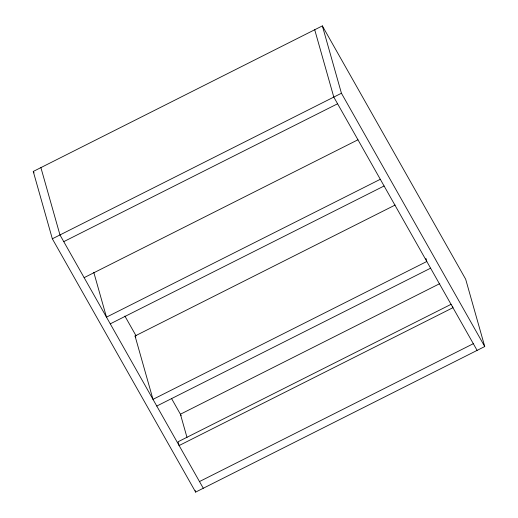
<?xml version="1.0" encoding="UTF-8"?>
<svg xmlns="http://www.w3.org/2000/svg" width="518" height="518" viewBox="0 0 518 518"><rect width="100%" height="100%" fill="white"/><g stroke="black" fill="none" stroke-linecap="round" stroke-linejoin="round"><path stroke-width="0.78" d="M33.256 171.458L322.358 25.9L465.663 279.202L484.744 346.542L195.642 492.1L52.337 238.798L33.256 171.458L34.052 172.863M52.337 238.798L341.433 93.24L322.358 25.9M63.759 241.647L337.581 103.781M84.13 277.654L357.951 139.789M380.303 179.293L106.481 317.158L93.784 272.339M110.269 323.847L384.084 185.988M425.932 258.404L426.806 261.493L152.991 399.359L135.043 335.994L395.13 205.044M156.779 406.054L430.594 268.188M439.788 283.624L180.419 414.219L186.998 437.438M451.152 304.28L178.056 441.776L179.124 445.551L452.946 307.692L452.518 306.177M199.495 481.559L473.316 343.693M341.433 93.24L484.744 346.542M477.104 350.388L333.793 97.086L314.717 29.746M124.896 316.071L136.04 335.774M171.471 398.394L181.177 415.559M135.043 335.994L135.8 337.335M203.283 488.254L59.978 234.952L40.896 167.612M195.208 490.552L195.642 492.1"/></g></svg>
